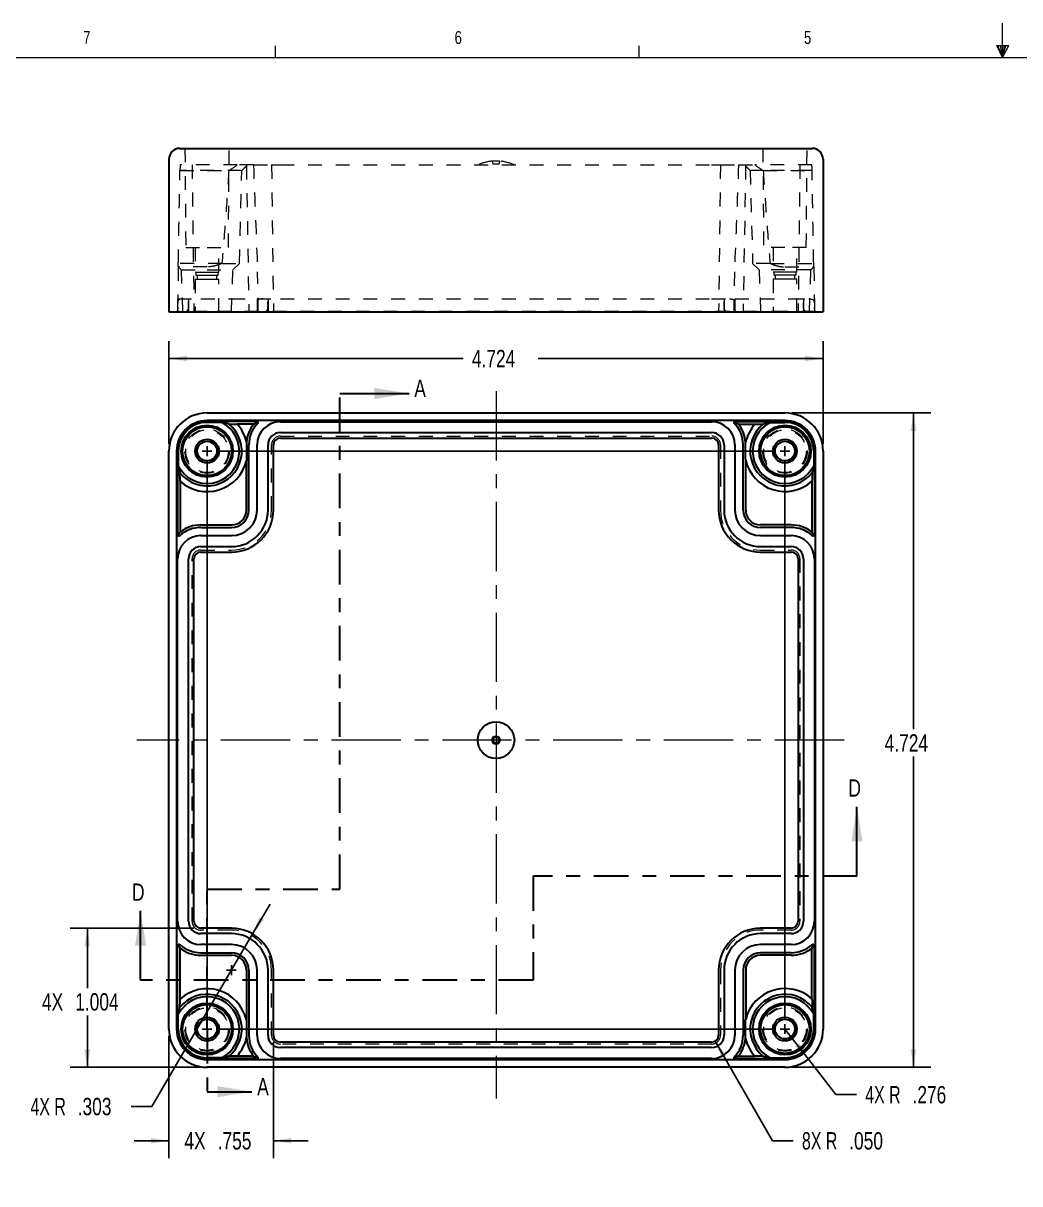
# Model space of a CAD drawing. Header units: inches. Extents: x 0.3 to 21.8, y 0.2 to 16.9.
# Drawn here: x 3.95 to 11.15, y 8.53 to 16.91 of the extents above; entities that cross this region are included whole.
import ezdxf

# ---------------------------------------------------------------- set-up
doc = ezdxf.new("R2010")
doc.units = ezdxf.units.IN
doc.header["$MEASUREMENT"] = 0
for name, pattern in [('CENTER', [0.4, 0.25, -0.05, 0.05, -0.05]), ('CENTERX2', [0.8, 0.5, -0.1, 0.1, -0.1]), ('HIDDEN', [0.075, 0.05, -0.025])]:
    doc.linetypes.add(name, pattern=pattern)
doc.layers.add('SLD-0', color=7, linetype='Continuous')
doc.styles.add('SLDTEXTSTYLE1', font='TXT', dxfattribs={"width": 0.75})
doc.styles.add('SLDTEXTSTYLE3', font='TXT', dxfattribs={"width": 0.6875})
doc.dimstyles.new('SLDDIMSTYLE0', dxfattribs={"dimtxt": 0.125, "dimasz": 0.13, "dimexe": 0, "dimexo": 0.0625, "dimgap": 0.03125, "dimtad": 0, "dimtih": 1, "dimtoh": 1, "dimdec": 3, "dimrnd": 1e-09, "dimzin": 12, "dimdsep": 46, "dimtxsty": 'SLDTEXTSTYLE1', "dimsah": 1, "dimcen": 0.09, "dimadec": 0, "dimazin": 3, "dimtfac": 1, "dimtdec": 3, "dimtofl": 0, "dimtmove": 0, "dimatfit": 3, "dimfxl": 0, "dimfrac": 2, "dimtolj": 1, "dimtzin": 12, "dimarcsym": 0})
doc.dimstyles.new('SLDDIMSTYLE1', dxfattribs={"dimtxt": 0.125, "dimasz": 0.13, "dimexe": 0, "dimexo": 0.0625, "dimgap": 0.03125, "dimtad": 0, "dimtih": 1, "dimtoh": 1, "dimdec": 3, "dimrnd": 1e-09, "dimzin": 12, "dimdsep": 46, "dimtxsty": 'SLDTEXTSTYLE1', "dimsah": 1, "dimcen": 0, "dimadec": 0, "dimazin": 3, "dimtfac": 1, "dimtdec": 3, "dimtofl": 0, "dimtmove": 0, "dimatfit": 3, "dimfxl": 0, "dimfrac": 2, "dimtolj": 1, "dimtzin": 12, "dimarcsym": 0})
doc.dimstyles.new('SLDDIMSTYLE2', dxfattribs={"dimtxt": 0.125, "dimasz": 0.13, "dimexe": 0, "dimexo": 0.0625, "dimgap": 0.03125, "dimtad": 0, "dimtih": 1, "dimtoh": 1, "dimdec": 3, "dimrnd": 1e-09, "dimzin": 4, "dimdsep": 46, "dimtxsty": 'SLDTEXTSTYLE1', "dimsah": 1, "dimcen": 0, "dimadec": 0, "dimazin": 1, "dimtfac": 1, "dimtdec": 3, "dimtofl": 0, "dimtmove": 0, "dimatfit": 3, "dimfxl": 0, "dimfrac": 2, "dimtolj": 1, "dimtzin": 12, "dimarcsym": 0})
doc.dimstyles.new('SLDDIMSTYLE3', dxfattribs={"dimtxt": 0.125, "dimasz": 0.13, "dimexe": 0, "dimexo": 0.0625, "dimgap": 0.03125, "dimtad": 0, "dimtih": 1, "dimtoh": 1, "dimdec": 3, "dimrnd": 1e-09, "dimzin": 12, "dimdsep": 46, "dimtxsty": 'SLDTEXTSTYLE1', "dimsah": 1, "dimcen": 0, "dimadec": 0, "dimazin": 3, "dimtfac": 1, "dimtdec": 3, "dimtofl": 0, "dimtmove": 1, "dimatfit": 3, "dimfxl": 0, "dimfrac": 2, "dimtolj": 1, "dimtzin": 12, "dimarcsym": 0})
doc.dimstyles.new('SLDDIMSTYLE4', dxfattribs={"dimtxt": 0.125, "dimasz": 0.13, "dimexe": 0, "dimexo": 0.0625, "dimgap": 0.03125, "dimtad": 0, "dimtih": 1, "dimtoh": 1, "dimdec": 3, "dimrnd": 1e-09, "dimzin": 12, "dimdsep": 46, "dimtxsty": 'SLDTEXTSTYLE1', "dimsah": 1, "dimcen": 0.09, "dimadec": 0, "dimazin": 3, "dimtfac": 1, "dimtdec": 3, "dimtmove": 0, "dimatfit": 0, "dimfxl": 0, "dimfrac": 2, "dimtolj": 1, "dimtzin": 12, "dimarcsym": 0})

# ---------------------------------------------------------------- blocks, each defined once
blk = doc.blocks.new('_D')
at = {"layer": 'SLD-0'}
for p, q in [((9.5009, 14.0935), (10.5034, 14.0935)), ((10.3784, 14.0935), (10.3784, 11.8108)), ((10.3784, 9.3691), (10.3784, 11.6124)), ((9.5009, 9.3691), (10.5034, 9.3691))]:
    blk.add_line(p, q, dxfattribs=at)
for points in [[(10.3784, 14.0935), (10.3584, 13.9635), (10.3984, 13.9635)], [(10.3784, 9.3691), (10.3984, 9.4991), (10.3584, 9.4991)]]:
    blk.add_solid(points, dxfattribs=at)
at = {"layer": 'SLD-0', "insert": (10.1707, 11.7736), "char_height": 0.125, "attachment_point": 1, "style": 'SLDTEXTSTYLE1'}
blk.add_mtext('4.724', dxfattribs=at)
blk = doc.blocks.new('_D_1')
at = {"layer": 'SLD-0'}
for p, q in [((5.0021, 13.8679), (5.0021, 14.6122)), ((9.7265, 13.8679), (9.7265, 14.6122)), ((5.0021, 14.4872), (7.1276, 14.4872)), ((9.7265, 14.4872), (7.6681, 14.4872))]:
    blk.add_line(p, q, dxfattribs=at)
for points in [[(5.0021, 14.4872), (5.1321, 14.4672), (5.1321, 14.5072)], [(9.7265, 14.4872), (9.5965, 14.5072), (9.5965, 14.4672)]]:
    blk.add_solid(points, dxfattribs=at)
at = {"layer": 'SLD-0', "insert": (7.1901, 14.5492), "char_height": 0.125, "attachment_point": 1, "style": 'SLDTEXTSTYLE1'}
blk.add_mtext('4.724', dxfattribs=at)
blk = doc.blocks.new('_D_2')
at = {"layer": 'SLD-0'}
for p, q in [((9.4509, 9.6447), (9.6198, 9.4269)), ((9.6198, 9.4269), (9.8181, 9.1711)), ((9.8181, 9.1711), (9.9681, 9.1711))]:
    blk.add_line(p, q, dxfattribs=at)
blk.add_solid([(9.6198, 9.4269), (9.5559, 9.5419), (9.5243, 9.5174)], dxfattribs=at)
at = {"layer": 'SLD-0', "char_height": 0.125, "attachment_point": 1}
for s, insert, style in [('4X R', (10.0306, 9.2331), 'SLDTEXTSTYLE3'), ('.276', (10.3717, 9.2331), 'SLDTEXTSTYLE1')]:
    blk.add_mtext(s, dxfattribs=dict(at, insert=insert, style=style))
blk = doc.blocks.new('_D_3')
at = {"layer": 'SLD-0'}
for p, q in [((8.9465, 9.5569), (9.3612, 8.838)), ((9.3612, 8.838), (9.5112, 8.838))]:
    blk.add_line(p, q, dxfattribs=at)
blk.add_solid([(8.9465, 9.5569), (8.9941, 9.4343), (9.0287, 9.4543)], dxfattribs=at)
at = {"layer": 'SLD-0', "char_height": 0.125, "attachment_point": 1}
for s, insert, style in [('8X R', (9.5737, 8.9), 'SLDTEXTSTYLE3'), ('.050', (9.9148, 8.9), 'SLDTEXTSTYLE1')]:
    blk.add_mtext(s, dxfattribs=dict(at, insert=insert, style=style))
blk = doc.blocks.new('_D_4')
at = {"layer": 'SLD-0'}
for p, q in [((5.6068, 10.3317), (5.7328, 10.5476)), ((5.6068, 10.3317), (4.8792, 9.0856)), ((4.8792, 9.0856), (4.7292, 9.0856))]:
    blk.add_line(p, q, dxfattribs=at)
blk.add_solid([(5.6068, 10.3317), (5.6896, 10.4339), (5.655, 10.454)], dxfattribs=at)
at = {"layer": 'SLD-0', "char_height": 0.125, "attachment_point": 1}
for s, insert, style in [('4X R', (4.0024, 9.1475), 'SLDTEXTSTYLE3'), ('.303', (4.3435, 9.1475), 'SLDTEXTSTYLE1')]:
    blk.add_mtext(s, dxfattribs=dict(at, insert=insert, style=style))
blk = doc.blocks.new('_D_5')
at = {"layer": 'SLD-0'}
for p, q in [((5.1832, 10.373), (4.2881, 10.373)), ((4.4131, 10.373), (4.4131, 9.9404)), ((4.4131, 9.3691), (4.4131, 9.7421)), ((5.2277, 9.3691), (4.2881, 9.3691))]:
    blk.add_line(p, q, dxfattribs=at)
for points in [[(4.4131, 10.373), (4.3931, 10.243), (4.4331, 10.243)], [(4.4131, 9.3691), (4.4331, 9.4991), (4.3931, 9.4991)]]:
    blk.add_solid(points, dxfattribs=at)
at = {"layer": 'SLD-0', "char_height": 0.125, "attachment_point": 1, "style": 'SLDTEXTSTYLE1'}
for s, insert in [('4X', (4.0853, 9.9032)), ('1.004', (4.3254, 9.9032))]:
    blk.add_mtext(s, dxfattribs=dict(at, insert=insert))
blk = doc.blocks.new('_D_6')
at = {"layer": 'SLD-0'}
for p, q in [((5.0021, 9.5947), (5.0021, 8.713)), ((5.7571, 9.5502), (5.7571, 8.713)), ((5.0021, 8.838), (4.7521, 8.838)), ((5.7571, 8.838), (6.0071, 8.838))]:
    blk.add_line(p, q, dxfattribs=at)
for points in [[(5.0021, 8.838), (4.8721, 8.858), (4.8721, 8.818)], [(5.7571, 8.838), (5.8871, 8.818), (5.8871, 8.858)]]:
    blk.add_solid(points, dxfattribs=at)
at = {"layer": 'SLD-0', "char_height": 0.125, "attachment_point": 1, "style": 'SLDTEXTSTYLE1'}
for s, insert in [('4X', (5.114, 8.9)), ('.755', (5.3541, 8.9))]:
    blk.add_mtext(s, dxfattribs=dict(at, insert=insert))
blk = doc.blocks.new('SW_CENTERMARKSYMBOL_0')
at = {"layer": 'SLD-0', "color": 0}
for p, q in [((0, 4.1732), (0, 4.2082)), ((4.1732, 4.1732), (4.1732, 4.2082)), ((0, 4.1732), (-0.035, 4.1732)), ((0, 4.1732), (0, 4.1382)), ((0, 4.1732), (0.035, 4.1732)), ((0.07, 4.1732), (4.1032, 4.1732)), ((4.1732, 4.1732), (4.1382, 4.1732)), ((4.1732, 4.1732), (4.1732, 4.1382)), ((4.1732, 4.1732), (4.2082, 4.1732)), ((0, 4.1032), (0, 0.07)), ((4.1732, 4.1032), (4.1732, 0.07)), ((0.1763, 0.4252), (0.1413, 0.4252)), ((0.1763, 0.4252), (0.1763, 0.4602)), ((0.1763, 0.4252), (0.1763, 0.3902)), ((0.1763, 0.4252), (0.2113, 0.4252)), ((0, 0), (-0.035, 0)), ((0, 0), (0, 0.035)), ((0, 0), (0, -0.035)), ((0, 0), (0.035, 0)), ((0.07, 0), (4.1032, 0)), ((4.1732, 0), (4.1382, 0)), ((4.1732, 0), (4.1732, 0.035)), ((4.1732, 0), (4.1732, -0.035)), ((4.1732, 0), (4.2082, 0))]:
    blk.add_line(p, q, dxfattribs=at)

msp = doc.modelspace()

# ---------------------------------------------------------------- linework, layer by layer
at = {"color": 7, "linetype": 'Continuous', "lineweight": 0}
for p, q in [((11.02288, 16.6606), (11.02288, 16.9083)), ((5.77288, 16.6606), (5.77288, 16.7454)), ((8.39788, 16.6606), (8.39788, 16.7454)), ((10.9809, 16.74622), (11.067, 16.74622)), ((11.02288, 16.6606), (10.9809, 16.74622)), ((11.02288, 16.6606), (10.98907, 16.74622)), ((11.02288, 16.6606), (11.00855, 16.74622)), ((11.02288, 16.6606), (11.03583, 16.74622)), ((11.02288, 16.6606), (11.04596, 16.74622)), ((11.02288, 16.6606), (11.067, 16.74622)), ((0.52288, 16.6606), (21.52288, 16.6606))]:
    msp.add_line(p, q, dxfattribs=at)
at = {"color": 7, "linetype": 'Continuous', "lineweight": 30}
for p, q in [((5.00206, 15.92591), (5.00206, 14.82355)), ((5.0808, 16.00465), (5.27765, 16.00465)), ((5.27765, 16.00465), (9.45088, 16.00465)), ((9.45088, 16.00465), (9.64773, 16.00465)), ((9.72647, 15.92591), (9.72647, 14.82355)), ((5.00206, 14.82355), (5.27765, 14.82355)), ((5.27765, 14.82355), (9.45088, 14.82355)), ((9.45088, 14.82355), (9.72647, 14.82355)), ((6.23663, 14.2341), (6.73663, 14.2341)), ((5.27765, 14.09351), (9.45088, 14.09351)), ((9.45088, 14.03851), (5.27765, 14.03851)), ((5.64283, 14.03151), (5.27765, 14.03151)), ((5.613, 14.01302), (5.49547, 14.01302)), ((5.80706, 14.03052), (8.92147, 14.03052)), ((9.0857, 14.03151), (9.45088, 14.03151)), ((9.11553, 14.01302), (9.2345, 14.01302)), ((5.80706, 13.95178), (8.92147, 13.95178)), ((5.5799, 13.39272), (5.5799, 13.86241)), ((5.63895, 13.39272), (5.63895, 13.86241)), ((5.71769, 13.39272), (5.71769, 13.86241)), ((5.75706, 13.39272), (5.75706, 13.86241)), ((5.80706, 13.91241), (8.92147, 13.91241)), ((8.97147, 13.86241), (8.97147, 13.39272)), ((9.01084, 13.86241), (9.01084, 13.39272)), ((9.08958, 13.86241), (9.08958, 13.39272)), ((9.14864, 13.39272), (9.14864, 13.86241)), ((5.00206, 9.64469), (5.00206, 13.81792)), ((5.05706, 13.81792), (5.05706, 9.64469)), ((5.06406, 13.81792), (5.06406, 13.21742)), ((5.56141, 13.39272), (5.56141, 13.74726)), ((9.16712, 13.39272), (9.16712, 13.75183)), ((9.66447, 13.81792), (9.66447, 13.21742)), ((9.67147, 9.64469), (9.67147, 13.81792)), ((9.72647, 13.81792), (9.72647, 9.64469)), ((5.08255, 13.6001), (5.08255, 13.23363)), ((9.64598, 13.60154), (9.64598, 13.23363)), ((5.23316, 13.28522), (5.45391, 13.28522)), ((5.23316, 13.26674), (5.45391, 13.26674)), ((9.49537, 13.28522), (9.27462, 13.28522)), ((9.49537, 13.26674), (9.27462, 13.26674)), ((5.23316, 13.20768), (5.45391, 13.20768)), ((9.27462, 13.20768), (9.49537, 13.20768)), ((5.23316, 13.12894), (5.45391, 13.12894)), ((5.23316, 13.08957), (5.45391, 13.08957)), ((9.27462, 13.12894), (9.49537, 13.12894)), ((9.27462, 13.08957), (9.49537, 13.08957)), ((5.06505, 10.42304), (5.06505, 13.03957)), ((5.14379, 10.42304), (5.14379, 13.03957)), ((5.18316, 10.42304), (5.18316, 13.03957)), ((9.54537, 13.03957), (9.54537, 10.42304)), ((9.58474, 13.03957), (9.58474, 10.42304)), ((9.66348, 13.03957), (9.66348, 10.42304)), ((9.971, 10.74919), (9.971, 11.24919)), ((4.79752, 9.99741), (4.79752, 10.49741)), ((5.45391, 10.37304), (5.23316, 10.37304)), ((5.45391, 10.33367), (5.23316, 10.33367)), ((9.49537, 10.37304), (9.27462, 10.37304)), ((9.49537, 10.33367), (9.27462, 10.33367)), ((5.06406, 9.64469), (5.06406, 10.24518)), ((5.08255, 9.86107), (5.08255, 10.22897)), ((5.45391, 10.25493), (5.23316, 10.25493)), ((9.49537, 10.25493), (9.27462, 10.25493)), ((9.64598, 9.86251), (9.64598, 10.22897)), ((9.66447, 9.64469), (9.66447, 10.24518)), ((5.23316, 10.19587), (5.45391, 10.19587)), ((5.23316, 10.17738), (5.45391, 10.17738)), ((9.49537, 10.19587), (9.27462, 10.19587)), ((9.49537, 10.17738), (9.27462, 10.17738)), ((5.56141, 10.06989), (5.56141, 9.71077)), ((5.5799, 10.06989), (5.5799, 9.6002)), ((5.63895, 9.6002), (5.63895, 10.06989)), ((5.71769, 9.6002), (5.71769, 10.06989)), ((5.75706, 9.6002), (5.75706, 10.06989)), ((8.97147, 10.06989), (8.97147, 9.6002)), ((9.01084, 10.06989), (9.01084, 9.6002)), ((9.08958, 10.06989), (9.08958, 9.6002)), ((9.14864, 10.06989), (9.14864, 9.6002)), ((9.16712, 10.06989), (9.16712, 9.71535)), ((8.92147, 9.5502), (5.80706, 9.5502)), ((8.92147, 9.51083), (5.80706, 9.51083)), ((5.64283, 9.4311), (5.27765, 9.4311)), ((5.27765, 9.4241), (9.45088, 9.4241)), ((5.613, 9.44959), (5.49403, 9.44959)), ((8.92147, 9.43209), (5.80706, 9.43209)), ((9.0857, 9.4311), (9.45088, 9.4311)), ((9.11553, 9.44959), (9.23306, 9.44959)), ((9.45088, 9.3691), (5.27765, 9.3691)), ((5.27765, 9.19238), (5.60187, 9.19238))]:
    msp.add_line(p, q, dxfattribs=at)
at = {"color": 7, "linetype": 'HIDDEN', "lineweight": 0}
for p, q in [((5.11765, 16.00465), (5.12389, 15.28965)), ((5.43141, 15.28965), (5.43765, 16.00465)), ((9.29088, 16.00465), (9.29712, 15.28965)), ((9.60464, 15.28965), (9.61088, 16.00465)), ((5.52857, 15.84422), (5.08184, 15.84422)), ((5.08186, 15.84529), (5.43463, 15.84529)), ((5.49547, 15.88465), (5.08255, 15.88465)), ((5.1693, 15.88465), (5.18316, 14.82555)), ((5.5286, 15.84529), (5.43463, 15.84529)), ((5.613, 15.88465), (5.49547, 15.88465)), ((5.51102, 15.1738), (5.5286, 15.84529)), ((5.52857, 15.84422), (5.56194, 15.87759)), ((5.5286, 15.84529), (5.56199, 15.87698)), ((5.56149, 15.87979), (5.5799, 14.82555)), ((5.613, 15.88465), (5.7432, 15.88465)), ((5.7432, 15.88465), (5.75706, 14.82555)), ((5.7432, 15.88465), (5.80706, 15.88465)), ((5.80706, 15.88465), (8.92147, 15.88465)), ((7.39272, 15.91213), (7.33581, 15.91213)), ((7.33581, 15.91213), (7.34177, 15.8899)), ((7.38677, 15.8899), (7.34177, 15.8899)), ((7.38677, 15.8899), (7.39272, 15.91213)), ((8.92147, 15.88465), (8.98534, 15.88465)), ((8.98534, 15.88465), (8.97147, 14.82555)), ((8.98534, 15.88465), (9.11553, 15.88465)), ((9.11553, 15.88465), (9.2345, 15.88465)), ((9.16705, 15.88059), (9.14864, 14.82555)), ((9.16654, 15.87698), (9.19993, 15.84529)), ((9.16659, 15.87759), (9.19996, 15.84422)), ((9.64667, 15.84529), (9.19993, 15.84529)), ((9.19993, 15.84529), (9.19996, 15.84422)), ((9.29397, 15.84422), (9.19996, 15.84422)), ((9.19996, 15.84422), (9.21751, 15.1738)), ((9.64598, 15.88465), (9.2345, 15.88465)), ((9.29397, 15.84422), (9.64669, 15.84422)), ((9.55923, 15.88465), (9.54537, 14.82555)), ((5.12389, 15.28965), (5.27765, 15.28965)), ((5.19165, 15.28965), (5.19165, 15.10965)), ((5.27765, 15.28965), (5.43141, 15.28965)), ((5.36365, 15.10965), (5.36365, 15.28965)), ((9.45088, 15.28965), (9.29712, 15.28965)), ((9.36488, 15.28965), (9.36488, 15.10965)), ((9.60464, 15.28965), (9.45088, 15.28965)), ((9.53688, 15.10965), (9.53688, 15.28965)), ((5.38442, 15.1738), (5.07014, 15.1738)), ((5.38442, 15.1738), (5.51102, 15.1738)), ((5.46477, 15.12755), (5.51102, 15.1738)), ((9.34412, 15.1738), (9.21751, 15.1738)), ((9.21751, 15.1738), (9.26376, 15.12755)), ((9.34412, 15.1738), (9.65839, 15.1738)), ((5.0697, 15.14839), (5.06406, 14.82555)), ((5.27765, 15.14839), (5.0697, 15.14839)), ((5.0697, 15.14839), (5.09054, 15.12755)), ((5.09054, 15.12755), (5.27765, 15.12755)), ((5.09054, 15.12755), (5.10115, 14.82355)), ((5.19165, 15.10965), (5.27765, 15.10965)), ((5.19765, 15.10965), (5.19765, 15.08965)), ((5.19765, 15.08965), (5.27765, 15.08965)), ((5.20665, 15.08965), (5.20665, 15.05965)), ((5.27765, 15.12755), (5.46477, 15.12755)), ((5.27765, 15.10965), (5.36365, 15.10965)), ((5.27765, 15.08965), (5.35765, 15.08965)), ((5.34865, 15.05965), (5.34865, 15.08965)), ((5.35765, 15.08965), (5.35765, 15.10965)), ((5.45415, 14.82355), (5.46477, 15.12755)), ((5.64783, 14.82555), (5.64283, 15.112)), ((9.0857, 15.112), (9.0807, 14.82555)), ((9.45088, 15.12755), (9.26376, 15.12755)), ((9.26376, 15.12755), (9.27438, 14.82355)), ((9.45088, 15.10965), (9.36488, 15.10965)), ((9.37088, 15.10965), (9.37088, 15.08965)), ((9.45088, 15.08965), (9.37088, 15.08965)), ((9.37988, 15.08965), (9.37988, 15.05965)), ((9.45088, 15.14839), (9.65884, 15.14839)), ((9.638, 15.12755), (9.45088, 15.12755)), ((9.53688, 15.10965), (9.45088, 15.10965)), ((9.53088, 15.08965), (9.45088, 15.08965)), ((9.52188, 15.05965), (9.52188, 15.08965)), ((9.53088, 15.08965), (9.53088, 15.10965)), ((9.62738, 14.82355), (9.638, 15.12755)), ((9.638, 15.12755), (9.65884, 15.14839)), ((9.65884, 15.14839), (9.66447, 14.82555)), ((5.19165, 15.05965), (5.27765, 15.05965)), ((5.19165, 15.05965), (5.19165, 14.82355)), ((5.27765, 15.05965), (5.36365, 15.05965)), ((5.36365, 14.82355), (5.36365, 15.05965)), ((9.45088, 15.05965), (9.36488, 15.05965)), ((9.36488, 15.05965), (9.36488, 14.82355)), ((9.53688, 15.05965), (9.45088, 15.05965)), ((9.53688, 14.82355), (9.53688, 15.05965)), ((5.06505, 14.91755), (5.06505, 14.82555)), ((5.06505, 14.91755), (5.23316, 14.91755)), ((5.14379, 14.91755), (5.14379, 14.82555)), ((5.23316, 14.91755), (5.45391, 14.91755)), ((5.45391, 14.91755), (5.63895, 14.91755)), ((5.63895, 14.91755), (5.80706, 14.91755)), ((5.63895, 14.91755), (5.63895, 14.82555)), ((5.71769, 14.91755), (5.71769, 14.82555)), ((5.80706, 14.91755), (8.92147, 14.91755)), ((8.92147, 14.91755), (9.08958, 14.91755)), ((9.01084, 14.91755), (9.01084, 14.82555)), ((9.08958, 14.91755), (9.08958, 14.82555)), ((9.08958, 14.91755), (9.27462, 14.91755)), ((9.27462, 14.91755), (9.49537, 14.91755)), ((9.49537, 14.91755), (9.66348, 14.91755)), ((9.58474, 14.91755), (9.58474, 14.82555)), ((9.66348, 14.91755), (9.66348, 14.82555)), ((5.27765, 14.82555), (5.05706, 14.82555)), ((5.05706, 14.82555), (5.05706, 14.82355)), ((9.45088, 14.82555), (5.27765, 14.82555)), ((9.67147, 14.82555), (9.45088, 14.82555)), ((9.67147, 14.82555), (9.67147, 14.82355)), ((5.80706, 13.92627), (8.92147, 13.92627)), ((5.7432, 13.39272), (5.7432, 13.86241)), ((8.98534, 13.86241), (8.98534, 13.39272)), ((5.23316, 13.10344), (5.45391, 13.10344)), ((9.27462, 13.10344), (9.49537, 13.10344)), ((5.1693, 10.42304), (5.1693, 13.03957)), ((9.55923, 13.03957), (9.55923, 10.42304)), ((5.45391, 10.35917), (5.23316, 10.35917)), ((9.49537, 10.35917), (9.27462, 10.35917)), ((5.7432, 9.6002), (5.7432, 10.06989)), ((8.98534, 10.06989), (8.98534, 9.6002)), ((8.92147, 9.53634), (5.80706, 9.53634))]:
    msp.add_line(p, q, dxfattribs=at)
at = {"color": 7, "linetype": 'CENTER', "lineweight": 30}
for p, q in [((6.23663, 10.65536), (6.23663, 14.2341)), ((9.971, 10.74919), (7.63299, 10.74919)), ((7.63299, 10.74919), (7.63299, 9.99741)), ((5.27765, 9.64469), (5.27765, 10.65536)), ((5.27765, 10.65536), (6.23663, 10.65536)), ((7.63299, 9.99741), (4.79752, 9.99741)), ((5.27765, 9.64469), (5.27765, 9.19238))]:
    msp.add_line(p, q, dxfattribs=at)
at = {"color": 7, "linetype": 'Continuous', "lineweight": 30}
for centre, radius in [((5.27765, 13.81792), 0.18712), ((9.45088, 13.81792), 0.18712), ((5.27765, 13.81792), 0.1765), ((9.45088, 13.81792), 0.1765), ((5.27765, 13.81792), 0.086), ((5.27765, 13.81792), 0.071), ((9.45088, 13.81792), 0.086), ((9.45088, 13.81792), 0.071), ((7.36427, 11.7313), 0.1325), ((7.36427, 11.7313), 0.02846), ((7.36427, 11.7313), 0.0225), ((5.27765, 9.64469), 0.18712), ((5.27765, 9.64469), 0.1765), ((9.45088, 9.64469), 0.18712), ((9.45088, 9.64469), 0.1765), ((5.27765, 9.64469), 0.086), ((9.45088, 9.64469), 0.086), ((5.27765, 9.64469), 0.071), ((9.45088, 9.64469), 0.071)]:
    msp.add_circle(centre, radius, dxfattribs=at)
at = {"color": 7, "linetype": 'HIDDEN', "lineweight": 0}
for centre, radius in [((5.27765, 13.81792), 0.16), ((5.27765, 13.81792), 0.15376), ((9.45088, 13.81792), 0.16), ((9.45088, 13.81792), 0.15376), ((5.27765, 13.81792), 0.08), ((9.45088, 13.81792), 0.08), ((5.27765, 9.64469), 0.16), ((5.27765, 9.64469), 0.15376), ((5.27765, 9.64469), 0.08), ((9.45088, 9.64469), 0.16), ((9.45088, 9.64469), 0.15376), ((9.45088, 9.64469), 0.08)]:
    msp.add_circle(centre, radius, dxfattribs=at)
at = {"color": 7, "linetype": 'Continuous', "lineweight": 30}
for centre, radius, start, end in [((5.0808, 15.92591), 0.07874, 90, 180), ((9.64773, 15.92591), 0.07874, 0, 90), ((5.27765, 13.81792), 0.27559, 90, 180), ((9.45088, 13.81792), 0.27559, 0, 90), ((5.27765, 13.81792), 0.22059, 90, 180), ((5.27765, 13.81792), 0.21359, 90, 180), ((5.27765, 13.81792), 0.20796, 90, 180), ((5.27765, 13.81792), 0.23337, 207.225714, 62.774286), ((5.27765, 13.81792), 0.25095, 218.721221, 51.278779), ((5.27765, 13.81792), 0.29242, 13.154455, 41.851102), ((5.80706, 13.86241), 0.24565, 142.184122, 174.847665), ((5.80706, 13.86241), 0.22717, 135.0221, 180), ((5.80706, 13.86241), 0.16811, 90, 180), ((5.64283, 14.02651), 0.005, 315.0221, 90), ((8.92147, 13.86241), 0.16811, 0, 90), ((9.0857, 14.02651), 0.005, 90, 224.9779), ((8.92147, 13.86241), 0.22717, 0, 44.9779), ((8.92147, 13.86241), 0.24565, 4.323184, 37.815878), ((9.45088, 13.81792), 0.29135, 137.959697, 167.510842), ((9.45088, 13.81792), 0.25092, 128.706391, 321.293609), ((9.45088, 13.81792), 0.23337, 117.225714, 332.774286), ((9.45088, 13.81792), 0.22059, 0, 90), ((9.45088, 13.81792), 0.21359, 0, 90), ((9.45088, 13.81792), 0.20796, 0, 90), ((5.80706, 13.86241), 0.08937, 90, 180), ((8.92147, 13.86241), 0.08937, 0, 90), ((5.80706, 13.86241), 0.05, 90, 180), ((8.92147, 13.86241), 0.05, 0, 90), ((5.27765, 13.81792), 0.29242, 228.148898, 346.016611), ((9.45088, 13.81792), 0.29135, 193.109609, 312.040303), ((5.45391, 13.39272), 0.12598, 270, 0), ((5.45391, 13.39272), 0.18504, 270, 0), ((5.45391, 13.39272), 0.30315, 270, 0), ((5.45391, 13.39272), 0.26378, 270, 0), ((5.45391, 13.39272), 0.1075, 270, 0), ((9.27462, 13.39272), 0.30315, 180, 270), ((9.27462, 13.39272), 0.26378, 180, 270), ((9.27462, 13.39272), 0.18504, 180, 270), ((9.27462, 13.39272), 0.12598, 180, 270), ((9.27462, 13.39272), 0.1075, 180, 270), ((5.23316, 13.03957), 0.22717, 90, 131.657177), ((5.23316, 13.03957), 0.24565, 90, 127.815878), ((9.49537, 13.03957), 0.24565, 52.184122, 90), ((9.49537, 13.03957), 0.22717, 48.342823, 90), ((5.07494, 13.21742), 0.01088, 180, 311.657177), ((5.23316, 13.03957), 0.16811, 90, 180), ((9.49537, 13.03957), 0.16811, 0, 90), ((9.65359, 13.21742), 0.01088, 228.342823, 0), ((5.23316, 13.03957), 0.08937, 90, 180), ((5.23316, 13.03957), 0.05, 90, 180), ((9.49537, 13.03957), 0.08937, 0, 90), ((9.49537, 13.03957), 0.05, 0, 90), ((5.23316, 10.42304), 0.16811, 180, 270), ((5.23316, 10.42304), 0.08937, 180, 270), ((5.23316, 10.42304), 0.05, 180, 270), ((9.49537, 10.42304), 0.16811, 270, 0), ((9.49537, 10.42304), 0.05, 270, 0), ((9.49537, 10.42304), 0.08937, 270, 0), ((5.45391, 10.06989), 0.30315, 0, 90), ((5.45391, 10.06989), 0.26378, 0, 90), ((9.27462, 10.06989), 0.30315, 90, 180), ((9.27462, 10.06989), 0.26378, 90, 180), ((5.07494, 10.24518), 0.01088, 48.342823, 180), ((5.23316, 10.42304), 0.22717, 228.342823, 270), ((5.23316, 10.42304), 0.24565, 232.184122, 270), ((5.45391, 10.06989), 0.18504, 0, 90), ((9.27462, 10.06989), 0.18504, 90, 180), ((9.49537, 10.42304), 0.22717, 270, 311.657177), ((9.49537, 10.42304), 0.24565, 270, 307.815878), ((9.65359, 10.24518), 0.01088, 0, 131.657177), ((5.45391, 10.06989), 0.12598, 0, 90), ((5.45391, 10.06989), 0.1075, 0, 90), ((9.27462, 10.06989), 0.12598, 90, 180), ((9.27462, 10.06989), 0.1075, 90, 180), ((5.27765, 9.64469), 0.25092, 308.706391, 141.293609), ((5.27765, 9.64469), 0.29135, 13.109609, 132.040303), ((9.45088, 9.64469), 0.29242, 48.148898, 166.016611), ((9.45088, 9.64469), 0.25095, 38.721221, 231.278779), ((5.27765, 9.64469), 0.23337, 297.225714, 152.774286), ((9.45088, 9.64469), 0.23337, 27.225714, 242.774286), ((5.27765, 9.64469), 0.27559, 180, 270), ((5.27765, 9.64469), 0.22059, 180, 270), ((5.27765, 9.64469), 0.21359, 180, 270), ((5.27765, 9.64469), 0.20796, 180, 270), ((9.45088, 9.64469), 0.27559, 270, 0), ((9.45088, 9.64469), 0.22059, 270, 0), ((9.45088, 9.64469), 0.21359, 270, 0), ((9.45088, 9.64469), 0.20796, 270, 0), ((5.27765, 9.64469), 0.29135, 317.959697, 347.510842), ((5.80706, 9.6002), 0.24565, 184.323184, 217.815878), ((5.80706, 9.6002), 0.22717, 180, 224.9779), ((5.80706, 9.6002), 0.16811, 180, 270), ((5.80706, 9.6002), 0.08937, 180, 270), ((5.80706, 9.6002), 0.05, 180, 270), ((8.92147, 9.6002), 0.16811, 270, 0), ((8.92147, 9.6002), 0.08937, 270, 0), ((8.92147, 9.6002), 0.05, 270, 0), ((8.92147, 9.6002), 0.22717, 315.0221, 0), ((8.92147, 9.6002), 0.24565, 322.184122, 354.847665), ((9.45088, 9.64469), 0.29242, 193.154455, 221.851102), ((5.64283, 9.4361), 0.005, 270, 44.9779), ((9.0857, 9.4361), 0.005, 135.0221, 270)]:
    msp.add_arc(centre, radius, start, end, dxfattribs=at)
at = {"color": 7, "linetype": 'HIDDEN', "lineweight": 0}
for centre, radius, start, end in [((7.36427, 15.59375), 0.31966, 95.107644, 114.48823), ((7.36427, 15.59375), 0.31966, 65.51177, 84.892356), ((5.80706, 13.86241), 0.06386, 90, 180), ((8.92147, 13.86241), 0.06386, 0, 90), ((5.45391, 13.39272), 0.28929, 270, 0), ((9.27462, 13.39272), 0.28929, 180, 270), ((5.23316, 13.03957), 0.06386, 90, 180), ((9.49537, 13.03957), 0.06386, 0, 90), ((5.23316, 10.42304), 0.06386, 180, 270), ((9.49537, 10.42304), 0.06386, 270, 360), ((5.45391, 10.06989), 0.28929, 0, 90), ((9.27462, 10.06989), 0.28929, 90, 180), ((5.80706, 9.6002), 0.06386, 180, 270), ((8.92147, 9.6002), 0.06386, 270, 0)]:
    msp.add_arc(centre, radius, start, end, dxfattribs=at)
for points, knots in [([(5.07014, 15.1738), (5.07209, 15.28557), (5.07404, 15.39745), (5.07795, 15.6213), (5.07991, 15.73329), (5.08186, 15.84529)], [0, 0, 0, 0, 0.5, 0.5, 1, 1, 1, 1]), ([(5.43463, 15.84529), (5.4275, 15.73329), (5.41995, 15.62131), (5.40349, 15.39745), (5.39461, 15.28557), (5.38442, 15.1738)], [0, 0, 0, 0, 0.5, 0.5, 1, 1, 1, 1]), ([(9.29397, 15.84422), (9.30109, 15.73239), (9.30863, 15.6206), (9.32507, 15.3971), (9.33394, 15.28539), (9.34412, 15.1738)], [0, 0, 0, 0, 0.5, 0.5, 1, 1, 1, 1]), ([(9.65839, 15.1738), (9.65644, 15.28539), (9.65449, 15.39709), (9.65059, 15.62059), (9.64864, 15.73239), (9.64669, 15.84422)], [0, 0, 0, 0, 0.5, 0.5, 1, 1, 1, 1]), ([(5.0697, 15.14839), (5.0697, 15.14839), (5.06974, 15.15086), (5.06989, 15.15976), (5.07001, 15.16619), (5.07014, 15.1738)], [0, 0, 0, 0, 0.5, 0.5, 1, 1, 1, 1]), ([(5.38442, 15.1738), (5.36754, 15.1662), (5.35031, 15.15985), (5.31476, 15.15093), (5.29625, 15.14839), (5.27765, 15.14839)], [0, 0, 0, 0, 0.5, 0.5, 1, 1, 1, 1]), ([(9.34412, 15.1738), (9.36099, 15.1662), (9.37822, 15.15985), (9.41377, 15.15093), (9.43228, 15.14839), (9.45088, 15.14839)], [0, 0, 0, 0, 0.5, 0.5, 1, 1, 1, 1]), ([(9.65884, 15.14839), (9.65884, 15.14839), (9.65879, 15.15086), (9.65864, 15.15976), (9.65852, 15.16619), (9.65839, 15.1738)], [0, 0, 0, 0, 0.5, 0.5, 1, 1, 1, 1]), ([(5.10442, 14.91755), (5.07335, 14.91755), (5.06483, 14.90837), (5.06517, 14.83472), (5.07, 14.82555), (5.10442, 14.82555)], [0, 0, 0, 0, 0.45, 0.55, 1, 1, 1, 1]), ([(5.10442, 14.82555), (5.13885, 14.82555), (5.14368, 14.83472), (5.14402, 14.90837), (5.13549, 14.91755), (5.10442, 14.91755)], [0, 0, 0, 0, 0.45, 0.55, 1, 1, 1, 1]), ([(5.67832, 14.91755), (5.64725, 14.91755), (5.63873, 14.90837), (5.63906, 14.83472), (5.6439, 14.82555), (5.67832, 14.82555)], [0, 0, 0, 0, 0.45, 0.55, 1, 1, 1, 1]), ([(5.67832, 14.82555), (5.71275, 14.82555), (5.71758, 14.83472), (5.71791, 14.90837), (5.70939, 14.91755), (5.67832, 14.91755)], [0, 0, 0, 0, 0.45, 0.55, 1, 1, 1, 1]), ([(9.05021, 14.82555), (9.01578, 14.82555), (9.01095, 14.83472), (9.01062, 14.90837), (9.01914, 14.91755), (9.05021, 14.91755)], [0, 0, 0, 0, 0.45, 0.55, 1, 1, 1, 1]), ([(9.05021, 14.91755), (9.08128, 14.91755), (9.0898, 14.90837), (9.08947, 14.83472), (9.08464, 14.82555), (9.05021, 14.82555)], [0, 0, 0, 0, 0.45, 0.55, 1, 1, 1, 1]), ([(9.62411, 14.82555), (9.58968, 14.82555), (9.58485, 14.83472), (9.58452, 14.90837), (9.59304, 14.91755), (9.62411, 14.91755)], [0, 0, 0, 0, 0.45, 0.55, 1, 1, 1, 1]), ([(9.62411, 14.91755), (9.65518, 14.91755), (9.6637, 14.90837), (9.66337, 14.83472), (9.65853, 14.82555), (9.62411, 14.82555)], [0, 0, 0, 0, 0.45, 0.55, 1, 1, 1, 1])]:
    msp.add_open_spline(points, degree=3, knots=knots, dxfattribs=at)
for points in [[(5.08255, 15.88465), (5.08231, 15.8708), (5.08207, 15.85752), (5.08186, 15.84529)], [(5.43463, 15.84529), (5.45549, 15.85752), (5.47566, 15.8708), (5.49547, 15.88465)], [(5.5624, 15.88465), (5.56179, 15.88252), (5.56148, 15.88088), (5.56149, 15.87979)], [(5.613, 15.88465), (5.62218, 15.62707), (5.63199, 15.36951), (5.64283, 15.112)], [(9.11553, 15.88465), (9.10635, 15.62707), (9.09655, 15.36951), (9.0857, 15.112)], [(9.16705, 15.88059), (9.16707, 15.88155), (9.16685, 15.88291), (9.16642, 15.88465)], [(9.2345, 15.88465), (9.25384, 15.87046), (9.27355, 15.85682), (9.29397, 15.84422)], [(9.64669, 15.84422), (9.64647, 15.85682), (9.64623, 15.87046), (9.64598, 15.88465)]]:
    msp.add_open_spline(points, degree=3, dxfattribs=at)
at = {"color": 7, "linetype": 'Continuous', "lineweight": 30}
for points in [[(5.38442, 14.02543), (5.36754, 14.02556), (5.35031, 14.02567), (5.31476, 14.02583), (5.29625, 14.02587), (5.27765, 14.02587)], [(5.43463, 14.01371), (5.4275, 14.01566), (5.41995, 14.01762), (5.40349, 14.02153), (5.39461, 14.02348), (5.38442, 14.02543)], [(9.29397, 14.01373), (9.30109, 14.01568), (9.30863, 14.01763), (9.32507, 14.02153), (9.33394, 14.02348), (9.34412, 14.02543)], [(9.34412, 14.02543), (9.36099, 14.02556), (9.37822, 14.02567), (9.41377, 14.02583), (9.43228, 14.02587), (9.45088, 14.02587)], [(5.56149, 13.86241), (5.56154, 13.84306), (5.56156, 13.82379), (5.56153, 13.78541), (5.56148, 13.7663), (5.56141, 13.74726)], [(9.16712, 13.75183), (9.16705, 13.77003), (9.16701, 13.78835), (9.16698, 13.82526), (9.167, 13.84396), (9.16705, 13.86241)], [(5.0697, 13.81792), (5.0697, 13.79933), (5.06974, 13.78117), (5.06989, 13.74554), (5.07001, 13.72804), (5.07014, 13.71115)], [(9.65884, 13.81792), (9.65884, 13.79933), (9.65879, 13.78117), (9.65864, 13.74554), (9.65852, 13.72804), (9.65839, 13.71115)], [(5.07014, 13.71115), (5.07209, 13.70096), (5.07404, 13.69208), (5.07795, 13.67562), (5.07991, 13.66807), (5.08186, 13.66094)], [(9.65839, 13.71115), (9.65644, 13.70098), (9.65449, 13.69211), (9.65059, 13.67567), (9.64864, 13.66813), (9.64669, 13.66101)], [(5.0697, 9.64469), (5.0697, 9.66328), (5.06974, 9.68144), (5.06989, 9.71707), (5.07001, 9.73456), (5.07014, 9.75145)], [(5.07014, 9.75145), (5.07209, 9.76163), (5.07404, 9.77049), (5.07794, 9.78694), (5.07989, 9.79448), (5.08184, 9.8016)], [(9.65839, 9.75145), (9.65644, 9.76164), (9.65449, 9.77052), (9.65058, 9.78699), (9.64863, 9.79454), (9.64667, 9.80167)], [(9.65884, 9.64469), (9.65884, 9.66328), (9.65879, 9.68144), (9.65864, 9.71707), (9.65852, 9.73456), (9.65839, 9.75145)], [(5.56141, 9.71077), (5.56148, 9.69258), (5.56152, 9.67426), (5.56155, 9.63734), (5.56153, 9.61865), (5.56148, 9.6002)], [(9.16704, 9.6002), (9.16699, 9.61954), (9.16697, 9.63881), (9.167, 9.67719), (9.16705, 9.69631), (9.16712, 9.71535)], [(5.38442, 9.43718), (5.36754, 9.43704), (5.35031, 9.43693), (5.31476, 9.43678), (5.29625, 9.43673), (5.27765, 9.43673)], [(5.43456, 9.44888), (5.42744, 9.44693), (5.4199, 9.44498), (5.40346, 9.44107), (5.39459, 9.43913), (5.38442, 9.43718)], [(9.2939, 9.4489), (9.30103, 9.44694), (9.30858, 9.44499), (9.32505, 9.44108), (9.33393, 9.43913), (9.34412, 9.43718)], [(9.34412, 9.43718), (9.36099, 9.43704), (9.37822, 9.43693), (9.41377, 9.43678), (9.43228, 9.43673), (9.45088, 9.43673)]]:
    msp.add_open_spline(points, degree=3, knots=[0, 0, 0, 0, 0.5, 0.5, 1, 1, 1, 1], dxfattribs=at)
for points in [[(5.43463, 14.01371), (5.45549, 14.01349), (5.47566, 14.01326), (5.49547, 14.01302)], [(5.613, 14.01302), (5.62218, 14.01752), (5.63199, 14.02201), (5.64283, 14.02651)], [(9.11553, 14.01302), (9.10635, 14.01752), (9.09655, 14.02201), (9.0857, 14.02651)], [(9.2345, 14.01302), (9.25384, 14.01327), (9.27355, 14.01351), (9.29397, 14.01373)], [(5.5624, 13.88447), (5.56179, 13.87724), (5.56148, 13.86989), (5.56149, 13.86241)], [(9.16705, 13.86241), (9.16707, 13.86867), (9.16685, 13.87484), (9.16642, 13.88092)], [(5.08255, 13.6001), (5.08231, 13.61991), (5.08207, 13.64008), (5.08186, 13.66094)], [(9.64669, 13.66101), (9.64647, 13.64059), (9.64623, 13.62087), (9.64598, 13.60154)], [(5.08255, 13.23363), (5.08001, 13.22845), (5.07748, 13.22307), (5.07494, 13.21742)], [(9.64598, 13.23363), (9.64852, 13.22845), (9.65106, 13.22307), (9.65359, 13.21742)], [(5.08255, 10.22897), (5.08001, 10.23415), (5.07748, 10.23953), (5.07494, 10.24518)], [(9.64598, 10.22897), (9.64852, 10.23415), (9.65106, 10.23953), (9.65359, 10.24518)], [(5.08184, 9.8016), (5.08206, 9.82202), (5.0823, 9.84173), (5.08255, 9.86107)], [(9.64598, 9.86251), (9.64623, 9.8427), (9.64646, 9.82253), (9.64667, 9.80167)], [(5.56148, 9.6002), (5.56146, 9.59393), (5.56168, 9.58776), (5.56211, 9.58168)], [(9.16613, 9.57814), (9.16674, 9.58537), (9.16706, 9.59272), (9.16704, 9.6002)], [(5.49403, 9.44959), (5.4747, 9.44934), (5.45498, 9.4491), (5.43456, 9.44888)], [(5.613, 9.44959), (5.62218, 9.44509), (5.63199, 9.44059), (5.64283, 9.4361)], [(9.11553, 9.44959), (9.10635, 9.44509), (9.09655, 9.44059), (9.0857, 9.4361)], [(9.2939, 9.4489), (9.27304, 9.44911), (9.25287, 9.44934), (9.23306, 9.44959)]]:
    msp.add_open_spline(points, degree=3, dxfattribs=at)
for points in [[(6.73663, 14.2341), (6.48663, 14.2741), (6.48663, 14.1941)], [(9.971, 11.24919), (9.931, 10.99919), (10.011, 10.99919)], [(4.79752, 10.49741), (4.75752, 10.24741), (4.83752, 10.24741)], [(5.60187, 9.19238), (5.35187, 9.23238), (5.35187, 9.15238)]]:
    msp.add_solid(points, dxfattribs=at)
at = {"layer": 'SLD-0', "linetype": 'CENTERX2', "lineweight": 0}
for p, q in [((7.36427, 14.25117), (7.36427, 9.14319)), ((9.87724, 11.7313), (4.76926, 11.7313))]:
    msp.add_line(p, q, dxfattribs=at)

# ---------------------------------------------------------------- block references
at = {"layer": 'SLD-0'}
msp.add_blockref('SW_CENTERMARKSYMBOL_0', (5.27765, 9.64469), dxfattribs=at)

# ---------------------------------------------------------------- texts
at = {"color": 7, "linetype": 'Continuous', "lineweight": 0, "char_height": 0.09375, "attachment_point": 1, "style": 'SLDTEXTSTYLE1'}
for s, insert in [('7', (4.38324, 16.85251)), ('6', (7.0654, 16.8522)), ('5', (9.58856, 16.85166))]:
    msp.add_mtext(s, dxfattribs=dict(at, insert=insert))
at = {"color": 7, "linetype": 'Continuous', "char_height": 0.125, "attachment_point": 1, "style": 'SLDTEXTSTYLE1'}
for s, insert in [('A', (6.77422, 14.33326)), ('D', (9.90904, 11.44752)), ('D', (4.73557, 10.69574)), ('A', (5.63946, 9.29155))]:
    msp.add_mtext(s, dxfattribs=dict(at, insert=insert))

# ---------------------------------------------------------------- dimensions: what is measured, and where the dimension line sits
at = {"layer": 'SLD-0'}
dim = msp.add_linear_dim(base=(5.00206, 14.48721), p1=(9.72647, 13.81792), p2=(5.00206, 13.81792), dimstyle='SLDDIMSTYLE0', dxfattribs=at)
dim.commit()
dim.dimension.update_dxf_attribs({"geometry": '_D_1', "text_midpoint": (7.39784, 14.48721), "dimtype": 160})
dim = msp.add_linear_dim(base=(10.37844, 14.09351), p1=(9.45088, 9.3691), p2=(9.45088, 14.09351), angle=90, dimstyle='SLDDIMSTYLE0', dxfattribs=at)
dim.commit()
dim.dimension.update_dxf_attribs({"geometry": '_D', "text_midpoint": (10.37844, 11.71159), "dimtype": 160})
for center, mpoint, text, dimstyle, picture, middle in [((5.45391, 10.06989), (5.60676, 10.33168), '4X <>', 'SLDDIMSTYLE3', '_D_4', (4.33456, 9.08557)), ((9.45088, 9.64469), (9.61976, 9.4269), '4X <>', 'SLDDIMSTYLE1', '_D_2', (10.36277, 9.17112)), ((8.92147, 9.6002), (8.94646, 9.55689), '8X <>', 'SLDDIMSTYLE2', '_D_3', (9.90585, 8.83803))]:
    dim = msp.add_radius_dim(center=center, mpoint=mpoint, text=text, dimstyle=dimstyle, dxfattribs=at)
    dim.commit()
    dim.dimension.update_dxf_attribs({"geometry": picture, "text_midpoint": middle, "dimtype": 164})
for base, p1, p2, angle, dimstyle, picture, middle in [((4.41313, 9.3691), (5.23316, 10.37304), (5.27765, 9.3691), 90, 'SLDDIMSTYLE0', '_D_5', (4.41313, 9.84122)), ((5.00206, 8.83803), (5.75706, 9.6002), (5.00206, 9.64469), 0, 'SLDDIMSTYLE4', '_D_6', (5.39565, 8.83803))]:
    dim = msp.add_linear_dim(base=base, p1=p1, p2=p2, angle=angle, text='4X <>', dimstyle=dimstyle, dxfattribs=at)
    dim.commit()
    dim.dimension.update_dxf_attribs({"geometry": picture, "text_midpoint": middle, "dimtype": 160})

doc.saveas('drawing.dxf')
